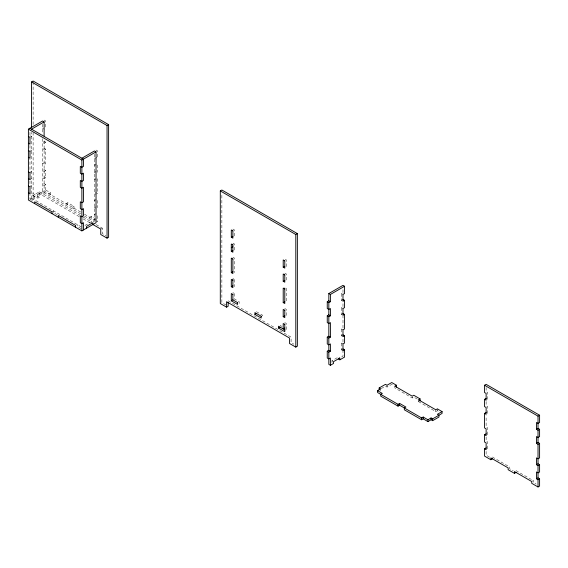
<?xml version="1.0" encoding="UTF-8"?>
<svg xmlns="http://www.w3.org/2000/svg" width="568" height="568" viewBox="0 0 568 568"><rect width="100%" height="100%" fill="white"/><g stroke="black" fill="none" stroke-linecap="round" stroke-linejoin="round"><path stroke-width="0.43" stroke-dasharray="2.84 2.13" d="M30.495 137.037L31.545 136.434L30.495 135.823M29.976 151.415L31.545 150.506L29.976 149.597L29.976 143.143M45.703 142.334L44.127 143.243L42.557 142.334L44.127 141.425L45.703 142.334L45.703 140.722M45.703 149.143L44.127 150.051L42.557 149.143L44.127 148.234L45.703 149.143L45.703 163.676L44.127 164.585L42.557 163.676L44.127 162.767L45.703 163.676M29.976 172.757L31.545 171.848L29.976 170.94L29.976 158.834M29.976 179.566L31.545 178.657M45.703 170.485L44.127 171.394L42.557 170.485L44.127 169.576L45.703 170.485L45.703 177.748L44.127 178.657L42.557 177.748L44.127 176.84L45.703 177.748M29.976 186.829L31.545 185.921L29.976 185.019L29.976 178.558M45.703 184.564L44.127 185.466L42.557 184.564L44.127 183.656L45.703 184.564L45.703 191.828L40.981 194.554L40.981 192.737M39.412 197.274L33.121 193.645L31.545 194.554L37.836 198.182L39.412 197.274L39.412 191.828L33.121 195.456L33.121 197.274L34.691 198.182L34.691 196.365M29.976 192.637L29.976 199.091L45.703 190.01L50.424 192.737L50.424 194.554L48.848 195.456L48.848 193.645L50.424 192.737M34.691 198.182L31.545 200L31.545 132.394M96.035 164.131L94.466 165.039L96.035 165.941M96.035 171.394L94.466 172.303L96.035 173.212M51.993 211.807L53.569 210.898L53.569 212.716L57.758 215.137M67.72 202.726L66.151 203.635L66.151 205.446L67.72 204.537L67.72 202.726L74.017 206.354L74.017 208.172L72.441 209.081L72.441 207.263L74.017 206.354M51.993 213.625L53.569 212.716M96.035 199.546L94.466 200.454L96.035 201.363M96.035 206.809L94.466 207.718L96.035 208.626M91.32 216.344L89.744 217.253L89.744 219.071L91.32 218.162L91.32 216.344L95.36 218.68M96.035 213.625L94.466 214.526L96.035 215.435M96.035 219.071L85.022 225.425L85.022 227.243M101.281 228.755L102.325 228.151L102.325 233.597L105.826 235.621M342.461 300.955L341.411 300.344L341.411 293.535L342.987 292.626L342.987 288.594M341.411 300.344L342.987 299.435M342.461 315.027L341.411 314.423L341.411 307.615L342.987 306.706L342.987 302.666M341.411 314.423L342.987 313.515M342.461 336.37L341.411 335.766L341.411 328.95L342.987 328.041L342.987 316.078M341.411 335.766L342.987 334.857M342.461 350.442L341.411 349.838L341.411 343.029L342.987 342.121L342.987 337.278M341.411 349.838L342.987 348.929M331.975 362.554L331.975 360.737L338.265 357.102L339.841 358.01M341.638 356.974L342.987 356.193L342.987 349.739M381.256 388.583L385.452 386.162L387.028 387.071L391.743 384.351L393.766 385.516M394.888 386.162L394.888 387.98L412.19 397.969L413.767 397.06L417.26 399.077M418.488 399.787L418.488 401.604L420.057 400.696M418.488 401.604L435.784 411.594L437.36 410.685L439.383 411.85M532.259 481.217L533.309 480.606L533.309 482.424L536.107 484.042M44.127 120.082L45.703 120.991L45.703 128.254M96.035 150.051L97.611 150.96L97.611 158.224L96.035 157.315M232.88 229.06L234.456 229.969L234.456 237.232M285.313 259.327L286.357 259.931L286.357 267.201M341.411 293.535L342.987 294.444M42.557 128.254L44.127 129.163M94.466 158.224L96.035 159.132M232.88 243.132L234.456 244.041L234.456 251.304M284.788 273.101L286.357 274.01L286.357 281.274M341.411 307.615L342.987 308.516M232.88 257.212L234.456 258.12L234.456 272.647M96.035 180.02L94.466 179.112L96.035 178.203L97.611 179.112L97.611 193.645L96.035 192.737L94.466 193.645L96.035 194.547M341.411 328.95L342.987 329.859M232.88 278.554L233.931 279.158M284.788 308.516L286.357 309.425L286.357 316.695M341.411 343.029L342.987 343.938M232.88 292.626L233.931 293.23M284.788 322.596L286.357 323.504L286.357 330.768M256.473 311.697L262.764 315.332L262.764 317.15M280.067 325.322L282.09 326.486M80.72 212.041L44.127 190.919L44.127 139.969M84.476 214.214L95.36 220.498M96.035 220.888L97.611 221.797L97.611 214.526M80.72 213.859L42.557 191.828L42.557 138.698M84.476 216.032L94.466 221.797M39.412 191.828L80.074 215.307M83.148 217.075L91.583 221.953M96.191 224.608L102.325 228.151M228.159 300.799L291.079 337.122L291.079 342.575L293.876 344.187M331.975 360.737L333.544 361.646M79.272 216.656L37.836 192.737L37.836 198.182M83.105 218.872L90.014 222.855M492.413 456.999L509.716 466.988L509.716 468.806L513.209 470.822M516.007 470.616L533.309 480.606M226.064 305.037L221.868 302.616L221.868 193.553M489.616 457.197L486.123 455.181L486.123 451.148M31.545 198.182L81.203 226.852M29.976 199.091L32.894 200.781M81.203 228.67L77.163 226.334L77.163 224.516M487.692 399.332L487.692 392.524L486.123 391.615L486.123 387.575M487.692 413.405L487.692 406.596L486.123 405.687L486.123 400.845M487.692 434.747L487.692 427.938L486.123 427.029L486.123 415.726M487.692 448.826L487.692 442.01L486.123 441.102L486.123 436.26M437.36 408.868L437.36 410.685M435.784 409.776L435.784 411.594M412.19 396.762L412.19 397.969M387.028 385.253L387.028 387.071M380.737 389.492L380.737 390.706M286.357 288.09L286.357 302.616M239.171 303.525L239.171 301.707L234.456 298.988L234.456 293.535M234.456 279.463L234.456 286.726M97.611 165.039L97.611 172.303M97.611 200.454L97.611 207.718M94.466 154.191L94.466 219.979M91.32 221.797L91.32 223.607M42.557 124.222L42.557 134.218M33.121 81.92L33.121 125.372M33.121 132.465L33.121 193.645M29.976 132.294L29.976 135.525"/><path stroke-width="0.85" d="M31.545 127.161L31.545 81.941L33.121 81.032L108.616 124.626L108.616 237.232L107.047 238.141L100.756 234.506L100.756 229.06L92.314 224.19M81.877 158.224L94.466 150.96L96.035 151.869L96.035 222.706L81.877 230.878L28.4 200L28.4 129.163L42.557 120.991L44.127 121.9L44.127 135.979M31.545 129.163L44.127 121.9M31.545 81.941L107.047 125.535L108.616 124.626M28.4 129.163L81.877 160.041L96.035 151.869M226.589 307.16L220.299 303.525L220.299 190.919L221.868 190.01L297.369 233.597L297.369 346.21L295.8 347.112L289.502 343.484L289.502 338.031L226.589 301.707L226.589 307.16L228.159 306.251L228.159 302.361M232.88 230.878L231.304 229.969L231.304 237.232L232.88 236.323M231.304 247.676L232.88 246.768M232.88 244.95L231.304 244.041L231.304 251.304L232.88 250.403M220.299 190.919L295.8 234.506L297.369 233.597M232.88 259.029L231.304 258.12L231.304 272.647L232.88 271.738M232.88 280.365L231.304 279.463L231.304 286.726L232.88 285.818M284.788 260.84L283.212 259.931L283.212 267.201L284.788 266.293M232.88 294.444L231.304 293.535L231.304 300.799L232.88 299.89L237.772 302.716M284.788 274.919L283.212 274.01L283.212 281.274L284.788 280.365M261.365 316.341L254.904 312.606L254.904 314.423L256.473 313.515M284.788 288.991L283.212 288.09L283.212 302.616L284.788 301.707M284.788 310.334L283.212 309.425L283.212 316.695L284.788 315.787M344.556 286.272L330.399 294.444L330.399 301.707L328.829 300.799L328.829 293.535L342.987 285.363L344.556 286.272L344.556 293.535L342.987 294.444L342.987 301.253L344.556 300.344L344.556 307.615L342.987 308.516L342.987 315.332L344.556 314.423L344.556 328.95L342.987 329.859L342.987 336.675L344.556 335.766L344.556 343.029L342.987 343.938L342.987 350.747L344.556 349.838L344.556 357.102L339.841 359.828L338.265 358.919M284.959 329.958L278.498 326.231L278.498 328.041L280.067 327.14M328.829 352.11L328.829 364.372L330.399 365.281L330.399 358.01L328.829 358.919L327.253 358.01L327.253 351.201L328.829 352.11L330.399 351.201L330.399 343.938L328.829 344.847L327.253 343.938L327.253 337.122L328.829 338.031L330.399 337.122L330.399 322.596L328.829 323.504L327.253 322.596L327.253 315.787L328.829 316.695L330.399 315.787L330.399 308.516L328.829 309.425L327.253 308.516L327.253 301.707L328.829 300.799M284.788 328.041L283.212 328.95L283.212 323.504L284.788 324.413M327.253 301.707L328.829 302.616L330.399 301.707M327.253 315.787L328.829 314.878L330.399 315.787M327.253 337.122L328.829 336.221L330.399 337.122M327.253 351.201L328.829 350.293L330.399 351.201M330.399 365.281L333.544 363.463L333.544 361.646L339.841 358.01L339.841 359.828M379.161 389.797L379.161 387.98L385.452 384.351L387.028 385.253L391.743 382.534L396.464 385.253L396.464 387.071M377.592 390.706L382.307 393.432L380.737 394.334L380.737 396.152L398.04 406.141L399.609 405.232L421.633 417.949L423.203 417.04L427.924 419.766L431.069 417.949L432.639 418.857L442.081 413.405L442.081 411.594L437.36 414.313L438.936 415.222L438.936 417.04L432.639 420.675L431.069 419.766L427.924 421.584L423.203 418.857L421.633 419.766L404.331 409.776L404.331 407.959L405.9 407.05L399.609 403.415L398.04 404.324L377.592 392.524L377.592 390.706L380.737 388.888L379.161 387.98M396.464 385.253L394.888 386.162L412.19 396.152L413.767 395.243L420.057 398.878L420.057 400.696M420.057 398.878L418.488 399.787L435.784 409.776L437.36 408.868L442.081 411.594M492.413 458.816L490.837 459.725L484.547 456.09L484.547 448.826L486.123 449.735L486.123 442.919L484.547 442.01L484.547 434.747L486.123 435.656L486.123 428.847L484.547 427.938L484.547 413.405L486.123 414.313L486.123 407.505L484.547 406.596L484.547 399.332L486.123 400.241L486.123 393.425L484.547 392.524L484.547 385.253L486.123 384.344L539.6 415.222L539.6 422.485L538.024 423.394L536.455 422.485L536.455 429.301L538.024 430.21L539.6 429.301L539.6 436.565L538.024 437.474L536.455 436.565L536.455 443.374L538.024 444.282L539.6 443.374L539.6 457.907L538.024 458.816L536.455 457.907L536.455 464.716L538.024 465.625L539.6 464.716L539.6 471.98L538.024 472.888L536.455 471.98L536.455 478.796L538.024 479.697L539.6 478.796L539.6 486.059L538.024 486.968L531.733 483.332L531.733 481.515L514.43 471.525L514.43 473.343L516.007 472.434M484.547 399.332L486.123 398.424M484.547 413.405L486.123 412.496M484.547 434.747L486.123 433.838M484.547 385.253L538.024 416.131L539.6 415.222M484.547 448.826L486.123 447.918M536.455 429.301L538.024 428.393L539.6 429.301M536.455 443.374L538.024 442.465L539.6 443.374M536.455 464.716L538.024 463.808L539.6 464.716M536.455 478.796L538.024 477.887L539.6 478.796M342.987 299.435L344.556 300.344M231.304 237.232L232.88 238.141L232.88 230.672M283.212 267.201L284.788 268.11L284.788 260.641M328.829 293.535L330.399 294.444M29.976 128.254L83.453 159.132L83.453 166.396L81.877 167.304L80.308 166.396L80.308 173.212L81.877 174.12L83.453 173.212L83.453 180.475L81.877 181.384L80.308 180.475L80.308 187.284L81.877 188.193L83.453 187.284L83.453 201.817L81.877 202.726L80.308 201.817L80.308 208.626L81.877 209.535L83.453 208.626L83.453 215.89L81.877 216.799L80.308 215.89L80.308 222.706L81.877 223.607L83.453 222.706L83.453 229.969M342.987 313.515L344.556 314.423M231.304 251.304L232.88 252.213L232.88 244.588M283.212 281.274L284.788 282.182L284.788 274.72M28.4 136.434L29.976 137.335L29.976 144.151L28.4 143.243M28.4 150.506L29.976 151.415L29.976 158.224L28.4 157.315M342.987 334.857L344.556 335.766M231.304 272.647L232.88 273.556L232.88 258.923M283.212 302.616L284.788 303.525L284.788 288.033M342.987 348.929L344.556 349.838M231.304 286.726L232.88 287.635L232.88 279.357M283.212 316.695L284.788 317.604L284.788 310.135M28.4 171.848L29.976 172.757L29.976 179.566L28.4 178.657M231.304 300.799L237.601 304.434L237.601 302.616M254.904 314.423L261.195 318.052L261.195 316.241M278.498 328.041L284.788 331.676L284.788 324.15M28.4 185.921L29.976 186.829L29.976 193.645L28.4 192.737M514.43 473.343L508.14 469.708L508.14 467.897L490.837 457.907L490.837 459.725M538.024 416.131L538.024 428.393M538.024 430.21L538.024 442.465M538.024 444.282L538.024 463.808M538.024 465.625L538.024 477.887M538.024 479.697L538.024 486.968M432.639 418.857L432.639 420.675M431.069 417.949L431.069 419.766M427.924 419.766L427.924 421.584M423.203 417.04L423.203 418.857M421.633 417.949L421.633 419.766M399.609 403.415L399.609 405.232M398.04 404.324L398.04 406.141M328.829 302.616L328.829 314.878M328.829 316.695L328.829 336.221M328.829 338.031L328.829 350.293M295.8 234.506L295.8 347.112M232.88 294.245L232.88 299.89M107.047 125.535L107.047 238.141M92.889 224.516L92.889 222.706L86.599 226.334L86.599 228.151M81.877 160.041L81.877 230.878M75.587 227.243L75.587 225.425L58.284 215.435L58.284 217.253M51.993 213.625L51.993 211.807L34.691 201.817L34.691 203.635"/></g></svg>
